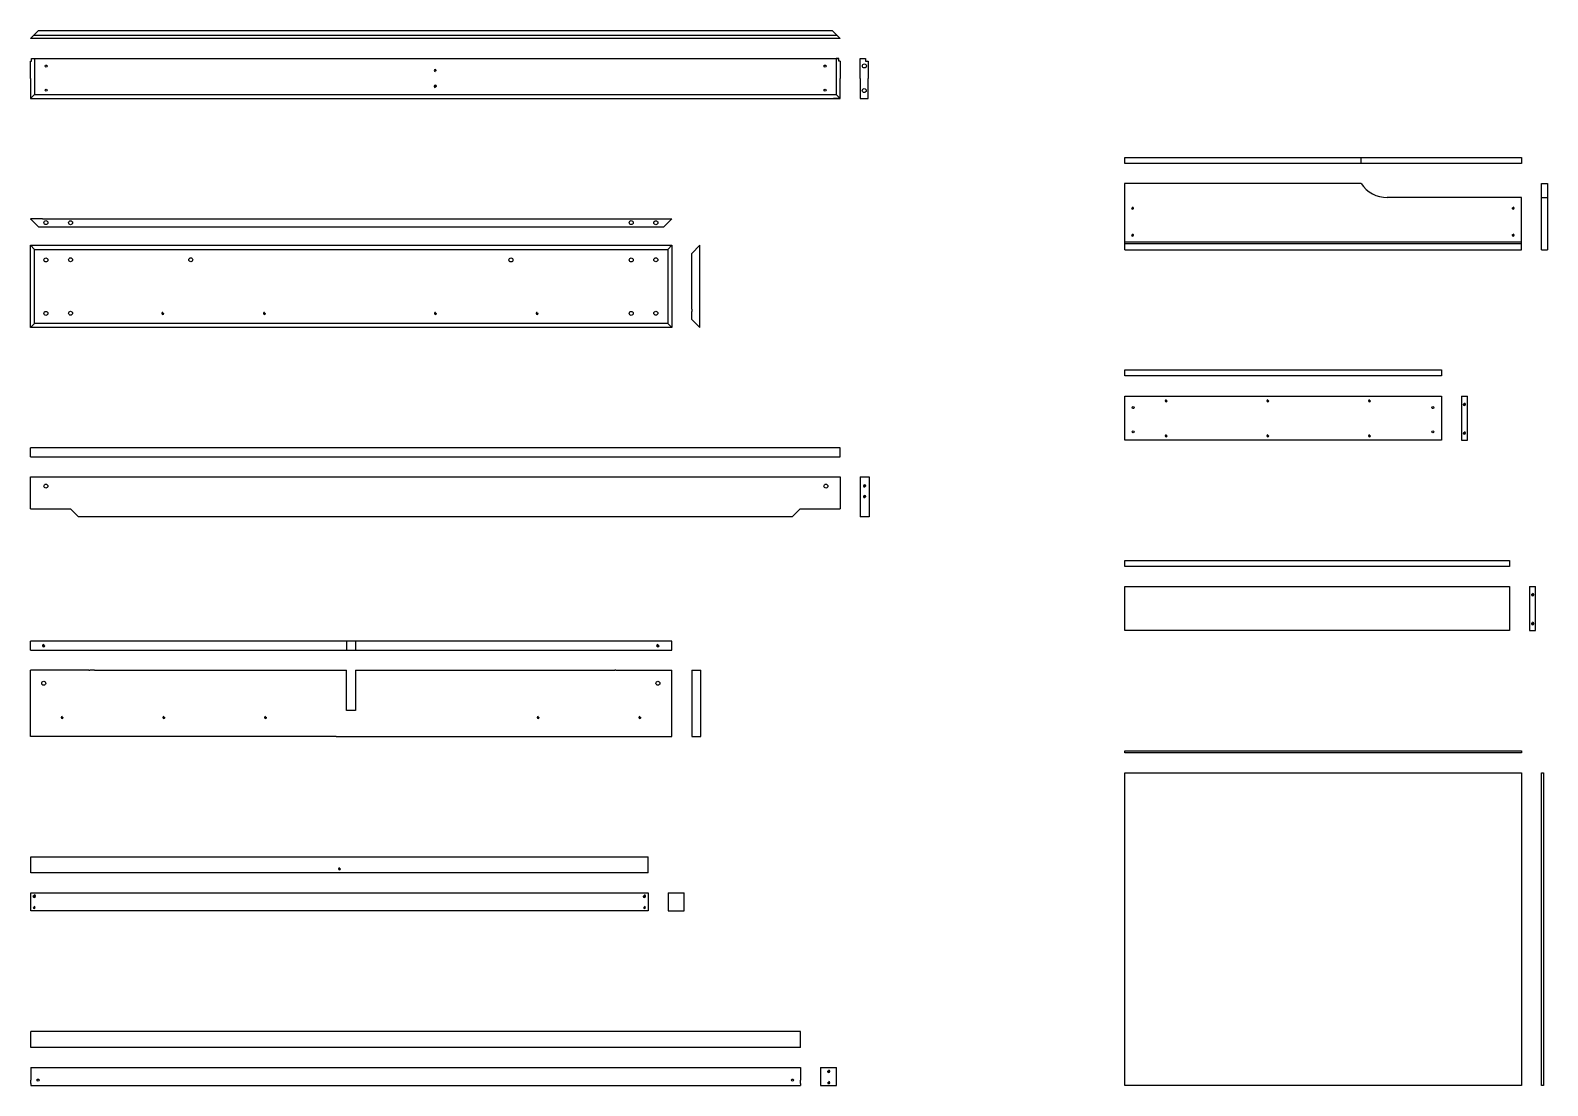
# Model space of a CAD drawing. Header units: centimetres. Extents: x -2268 to 4168, y -1681 to 1458.
# Drawn here: x 101.4 to 479.8, y -517.4 to -254.2 of the extents above; entities that cross this region are included whole.
import ezdxf

# ---------------------------------------------------------------- set-up
doc = ezdxf.new("R2010")
doc.units = ezdxf.units.CM
doc.layers.get('0').update_dxf_attribs({"color": 5})
for name, color, linetype in [('ARREDI_attrezzature', 175, 'Continuous'), ('filatura', 8, 'Continuous'), ('particolari', 6, 'Continuous')]:
    doc.layers.add(name, color=color, linetype=linetype)

# ---------------------------------------------------------------- blocks, each defined once
blk = doc.blocks.new('A$C669A1E94')
at = {"layer": 'filatura'}
blk.add_arc((0.3, 0.3), 0.3, 90, 0, dxfattribs=at)
at = {"layer": 'particolari'}
blk.add_circle((0.3, 0.3), 0.2, dxfattribs=at)

msp = doc.modelspace()

# ---------------------------------------------------------------- linework, layer by layer
for p, q in [((103.3688, -254.1864), (101.3688, -256.1864)), ((303.3688, -256.1864), (101.3688, -256.1864)), ((102.1914, -255.3638), (302.5461, -255.3638)), ((103.3688, -254.1864), (301.3688, -254.1864)), ((301.3688, -254.1864), (303.3688, -256.1864)), ((101.3688, -266.1864), (101.3688, -261.8864)), ((101.3688, -261.8864), (101.6688, -261.8864)), ((101.6688, -261.1864), (303.0688, -261.1864)), ((101.6688, -261.1864), (102.3688, -261.1864)), ((101.6688, -261.8864), (101.6688, -261.1864)), ((102.3688, -261.1864), (102.3688, -270.1864)), ((303.0688, -261.1864), (302.3688, -261.1864)), ((302.3688, -261.1864), (302.3688, -270.1864)), ((303.0688, -261.8864), (303.0688, -261.1864)), ((303.3688, -261.8864), (303.0688, -261.8864)), ((303.3688, -261.8864), (303.3688, -266.1864)), ((308.3688, -266.1864), (308.3688, -261.1864)), ((308.3688, -261.1864), (309.6688, -261.1864)), ((309.6688, -261.1864), (309.6688, -261.8864)), ((309.6688, -261.8864), (310.3688, -261.8864)), ((310.3688, -261.8864), (310.3688, -266.1864)), ((101.3688, -266.1864), (101.3688, -271.1864)), ((303.3688, -271.1864), (303.3688, -266.1864)), ((308.3688, -266.1864), (308.3688, -271.1864)), ((310.3688, -271.1864), (310.3688, -266.1864)), ((101.3688, -271.1864), (102.3688, -270.1864)), ((101.3688, -271.1864), (303.3688, -271.1864)), ((102.3688, -270.1864), (302.3688, -270.1864)), ((303.3688, -271.1864), (301.6688, -271.1864)), ((302.3688, -270.1864), (303.3688, -271.1864)), ((308.3688, -271.1864), (310.3688, -271.1864)), ((374.3405, -287.3949), (374.3405, -285.8949)), ((374.3405, -285.8949), (473.3405, -285.8949)), ((473.3405, -287.3949), (374.3405, -287.3949)), ((433.3405, -287.3949), (433.3405, -285.8949)), ((473.3405, -285.8949), (473.3405, -287.3949)), ((374.3405, -292.3949), (374.2905, -292.3949)), ((433.3405, -292.3949), (374.3405, -292.3949)), ((374.3405, -308.8949), (374.3405, -292.3949)), ((478.3405, -308.8949), (478.3405, -292.3949)), ((478.3405, -292.3949), (479.8405, -292.3949)), ((479.8405, -292.3949), (479.8405, -308.8949)), ((473.3405, -295.8949), (439.8405, -295.8949)), ((473.3405, -308.8949), (473.3405, -295.8949)), ((478.3405, -295.8949), (479.8405, -295.8949)), ((104.3688, -301.1864), (101.3688, -301.1864)), ((101.5857, -301.4033), (101.3688, -301.1864)), ((101.5857, -301.4033), (103.3688, -303.1864)), ((104.3688, -301.1864), (261.3688, -301.1864)), ((259.3688, -303.1864), (261.3688, -301.1864)), ((103.3688, -303.1864), (259.3688, -303.1864)), ((101.3688, -307.8055), (102.3688, -308.8055)), ((260.3688, -308.8055), (261.3688, -307.8055)), ((266.3688, -309.8055), (268.3688, -307.8055)), ((266.3688, -321.4055), (266.3688, -309.8055)), ((268.3688, -328.3055), (268.3688, -307.8055)), ((374.3405, -306.8949), (473.3405, -306.8949)), ((473.3405, -307.3949), (374.3405, -307.3949)), ((374.3405, -308.8949), (472.3405, -308.8949)), ((472.3405, -308.8949), (473.3405, -308.8949)), ((478.3405, -308.8949), (479.8405, -308.8949)), ((266.3688, -322.9055), (266.3688, -321.4055)), ((266.3688, -323.3055), (266.3688, -322.9055)), ((266.3688, -323.5228), (266.3688, -323.3055)), ((266.3688, -323.7228), (266.3688, -323.5228)), ((266.3688, -323.7228), (266.3688, -324.1055)), ((266.3688, -324.1055), (266.3688, -324.3055)), ((266.3688, -326.3055), (266.3688, -324.3055)), ((101.3688, -328.3055), (102.3688, -327.3055)), ((260.3688, -327.3055), (261.3688, -328.3055)), ((266.8031, -326.7398), (266.3688, -326.3055)), ((266.8031, -326.7398), (268.1518, -328.0885)), ((268.1518, -328.0885), (268.3688, -328.3055)), ((374.3405, -340.3949), (374.3405, -338.8949)), ((374.3405, -338.8949), (453.3405, -338.8949)), ((453.3405, -340.3949), (374.3405, -340.3949)), ((453.3405, -338.8949), (453.3405, -340.3949)), ((374.3405, -345.3949), (453.3405, -345.3949)), ((374.3405, -356.3949), (374.3405, -345.3949)), ((453.3405, -345.3949), (453.3405, -356.3949)), ((458.3405, -345.3949), (459.8405, -345.3949)), ((458.3405, -345.3949), (458.3405, -356.3949)), ((459.8405, -356.3949), (459.8405, -345.3949)), ((101.3688, -360.5519), (101.3688, -358.3055)), ((303.3688, -358.3055), (101.3688, -358.3055)), ((303.3688, -360.5519), (303.3688, -358.3055)), ((453.3405, -356.3949), (374.3405, -356.3949)), ((458.3405, -356.3949), (459.8405, -356.3949)), ((101.3688, -360.5519), (303.3688, -360.5519)), ((101.3688, -365.5519), (303.3688, -365.5519)), ((101.3688, -373.5519), (101.3688, -365.5519)), ((303.3688, -365.5519), (303.3688, -373.5519)), ((308.3688, -365.5519), (310.6152, -365.5519)), ((308.3688, -365.5519), (308.3688, -375.5519)), ((310.6152, -365.5519), (310.6152, -375.5519)), ((101.3688, -373.5519), (101.3688, -373.5519)), ((101.3688, -373.5519), (111.3688, -373.5519)), ((111.3688, -373.5519), (111.3688, -373.5519)), ((111.3688, -373.5519), (113.3688, -375.5519)), ((293.3688, -373.5519), (291.3688, -375.5519)), ((293.3688, -373.5519), (303.3688, -373.5519)), ((291.3688, -375.5519), (113.3688, -375.5519)), ((310.6152, -375.5519), (308.3688, -375.5519)), ((374.3405, -387.8949), (374.3405, -386.3949)), ((374.3405, -386.3949), (470.3405, -386.3949)), ((470.3405, -387.8949), (374.3405, -387.8949)), ((470.3405, -386.3949), (470.3405, -387.8949)), ((374.3405, -392.8949), (470.3405, -392.8949)), ((374.3405, -403.8949), (374.3405, -392.8949)), ((470.3405, -392.8949), (470.3405, -403.8949)), ((475.3405, -392.8949), (476.8405, -392.8949)), ((475.3405, -392.8949), (475.3405, -403.8949)), ((476.8405, -403.8949), (476.8405, -392.8949)), ((470.3405, -403.8949), (374.3405, -403.8949)), ((475.3405, -403.8949), (476.8405, -403.8949)), ((261.3688, -406.5519), (101.3688, -406.5519)), ((101.3688, -408.7983), (101.3688, -406.5519)), ((180.242, -406.5519), (180.242, -408.7983)), ((182.4884, -406.5519), (182.4884, -408.7983)), ((261.3688, -408.7983), (261.3688, -406.5519)), ((101.3688, -408.7983), (261.3688, -408.7983)), ((101.3688, -430.2983), (101.3688, -413.7983)), ((103.1688, -413.7983), (101.3688, -413.7983)), ((115.992, -413.7983), (103.1688, -413.7983)), ((115.342, -413.7983), (115.342, -413.7983)), ((115.992, -413.7983), (116.242, -413.7983)), ((116.242, -413.7983), (116.242, -413.7983)), ((117.3688, -413.7983), (116.242, -413.7983)), ((117.3688, -413.7983), (180.242, -413.7983)), ((180.242, -423.7983), (180.242, -413.7983)), ((182.4884, -413.7983), (246.4956, -413.7983)), ((182.4884, -413.7983), (182.4884, -423.7983)), ((246.4956, -413.7983), (246.4956, -413.7983)), ((246.4956, -413.7983), (247.1456, -413.7983)), ((247.3956, -413.7983), (247.1456, -413.7983)), ((247.3956, -413.7983), (260.0688, -413.7983)), ((260.0688, -413.7983), (261.3688, -413.7983)), ((261.3688, -430.2983), (261.3688, -413.7983)), ((266.3688, -413.7983), (268.615, -413.7983)), ((266.3688, -413.7983), (266.3688, -430.2983)), ((268.615, -430.2983), (268.615, -413.7983)), ((182.4884, -423.7983), (180.242, -423.7983)), ((103.0688, -430.2983), (101.3688, -430.2983)), ((117.3688, -430.2983), (103.0688, -430.2983)), ((177.6411, -430.2983), (117.3688, -430.2983)), ((177.6411, -430.2983), (178.3688, -430.2983)), ((178.3688, -430.2983), (180.492, -430.2983)), ((180.492, -430.2983), (182.7384, -430.2983)), ((182.7384, -430.2983), (184.3688, -430.2983)), ((184.3688, -430.2983), (245.3688, -430.2983)), ((245.3688, -430.2983), (260.0688, -430.2983)), ((260.0688, -430.2983), (261.3688, -430.2983)), ((266.3688, -430.2983), (268.615, -430.2983)), ((374.3405, -434.3949), (374.3405, -433.8949)), ((374.3405, -433.8949), (473.3405, -433.8949)), ((473.3405, -434.3949), (374.3405, -434.3949)), ((473.3405, -433.8949), (473.3405, -434.3949)), ((374.3405, -517.3949), (374.3405, -439.3949)), ((374.3405, -439.3949), (473.3405, -439.3949)), ((473.3405, -439.3949), (473.3405, -517.3949)), ((478.3405, -439.3949), (478.8405, -439.3949)), ((478.3405, -517.3949), (478.3405, -439.3949)), ((478.8405, -439.3949), (478.8405, -517.3949)), ((101.4654, -464.2983), (101.4654, -460.2983)), ((101.4654, -460.2983), (255.4654, -460.2983)), ((255.4654, -464.2983), (255.4654, -460.2983)), ((255.4654, -464.2983), (101.4654, -464.2983)), ((101.4654, -473.7983), (101.4654, -469.2983)), ((101.4654, -469.2983), (255.4654, -469.2983)), ((255.4654, -469.2983), (255.4654, -473.7983)), ((260.4654, -469.2983), (260.4654, -473.7983)), ((260.4654, -469.2983), (264.4654, -469.2983)), ((264.4654, -473.7983), (264.4654, -469.2983)), ((255.4654, -473.7983), (101.4654, -473.7983)), ((260.4654, -473.7983), (264.4654, -473.7983)), ((101.4654, -507.8949), (101.4654, -503.8949)), ((293.4654, -503.8949), (101.4654, -503.8949)), ((293.4654, -507.8949), (293.4654, -503.8949)), ((293.4654, -507.8949), (101.4654, -507.8949)), ((101.4654, -512.8949), (101.4654, -513.3949)), ((101.4654, -512.8949), (101.4654, -513.3949)), ((101.4654, -512.8949), (293.4654, -512.8949)), ((101.4654, -513.3949), (101.4654, -515.9949)), ((293.4654, -512.8949), (293.4654, -513.3949)), ((293.4654, -512.8949), (293.4654, -513.3949)), ((293.4654, -513.3949), (293.4654, -515.9949)), ((298.4654, -512.8949), (298.4654, -517.3949)), ((298.4654, -512.8949), (302.4654, -512.8949)), ((302.4654, -517.3949), (302.4654, -512.8949)), ((101.4654, -516.6449), (101.4654, -515.9949)), ((101.4654, -516.8949), (101.4654, -516.6449)), ((101.4654, -516.8949), (101.4654, -517.3949)), ((101.4654, -517.3949), (293.4654, -517.3949)), ((293.4654, -516.2449), (293.4654, -515.9949)), ((293.4654, -516.8949), (293.4654, -516.2449)), ((293.4654, -516.8949), (293.4654, -517.3949)), ((298.4654, -517.3949), (302.4654, -517.3949)), ((473.3405, -517.3949), (374.3405, -517.3949)), ((478.8405, -517.3949), (478.3405, -517.3949))]:
    msp.add_line(p, q)
at = {"linetype": 'Continuous'}
msp.add_line((101.5857, -301.4033), (101.4317, -301.2493), dxfattribs=at)
for points in [[(101.3688, -328.3055), (101.3688, -307.8055), (261.3688, -307.8055), (261.3688, -328.3055)], [(102.3688, -327.3055), (102.3688, -308.8055), (260.3688, -308.8055), (260.3688, -327.3055)]]:
    msp.add_lwpolyline(points, close=True)
msp.add_circle((476.0769, -394.932), 0.2)
msp.add_arc((439.9183, -287.9646), 7.9307, 213.961062, 269.437427)
at = {"layer": 'ARREDI_attrezzature', "linetype": 'Continuous'}
msp.add_line((101.4654, -430.2983), (101.3688, -430.2017), dxfattribs=at)
at = {"layer": 'filatura'}
for centre, radius, start, end in [((202.3688, -264.1864), 0.25, 90, 270), ((202.3688, -264.1864), 0.25, 0, 90), ((202.3688, -268.1864), 0.3, 0, 270), ((376.3162, -298.5572), 0.25, 180, 270), ((376.3162, -298.5572), 0.25, 270, 90), ((471.2141, -298.5572), 0.25, 180, 270), ((471.2141, -298.5572), 0.25, 270, 90), ((376.3162, -305.2495), 0.25, 180, 270), ((376.3162, -305.2495), 0.25, 270, 90), ((471.2141, -305.2495), 0.25, 180, 270), ((471.2141, -305.2495), 0.25, 270, 90), ((134.4258, -324.7737), 0.25, 90, 180), ((134.4258, -324.7737), 0.25, 180, 0), ((159.791, -324.7737), 0.25, 90, 180), ((159.791, -324.7737), 0.25, 180, 0), ((202.4302, -324.7737), 0.25, 90, 180), ((202.4302, -324.7737), 0.25, 180, 0), ((227.7954, -324.7737), 0.25, 90, 180), ((227.7954, -324.7737), 0.25, 180, 0), ((384.6788, -346.6096), 0.25, 90, 180), ((384.6788, -346.6096), 0.25, 180, 0), ((410.044, -346.6096), 0.25, 90, 180), ((410.044, -346.6096), 0.25, 180, 0), ((435.4092, -346.6096), 0.25, 90, 180), ((435.4092, -346.6096), 0.25, 180, 0), ((459.0769, -347.432), 0.3, 180, 90), ((384.6788, -355.3502), 0.25, 90, 180), ((384.6788, -355.3502), 0.25, 180, 0), ((410.044, -355.3502), 0.25, 90, 180), ((410.044, -355.3502), 0.25, 180, 0), ((435.4092, -355.3502), 0.25, 90, 180), ((435.4092, -355.3502), 0.25, 180, 0), ((459.0769, -354.632), 0.3, 180, 90), ((309.4654, -367.8611), 0.3, 0, 270), ((309.4654, -370.52), 0.3, 0, 270), ((476.0769, -394.932), 0.3, 180, 90), ((476.0769, -402.132), 0.3, 180, 90), ((109.3188, -425.5983), 0.25, 90, 180), ((109.3188, -425.5983), 0.25, 180, 0), ((134.684, -425.5983), 0.25, 90, 180), ((134.684, -425.5983), 0.25, 180, 0), ((160.0492, -425.5983), 0.25, 90, 180), ((160.0492, -425.5983), 0.25, 180, 0), ((228.0536, -425.5983), 0.25, 90, 180), ((228.0536, -425.5983), 0.25, 180, 0), ((253.4188, -425.5983), 0.25, 90, 180), ((253.4188, -425.5983), 0.25, 180, 0), ((178.4654, -463.2983), 0.25, 90, 180), ((178.4654, -463.2983), 0.25, 180, 0), ((102.3277, -470.1318), 0.3, 180, 90), ((102.3277, -472.961), 0.25, 180, 270), ((102.3277, -472.961), 0.25, 270, 90), ((254.5427, -470.1318), 0.3, 180, 90), ((254.5427, -472.961), 0.25, 180, 270), ((254.5427, -472.961), 0.25, 270, 90), ((300.5062, -513.817), 0.3, 180, 90), ((300.5062, -516.6462), 0.25, 180, 270), ((300.5062, -516.6462), 0.25, 270, 90)]:
    msp.add_arc(centre, radius, start, end, dxfattribs=at)
at = {"layer": 'particolari'}
for centre, radius in [((105.3073, -263.0846), 0.25), ((202.3688, -264.1864), 0.15), ((299.5894, -263.0846), 0.25), ((309.4149, -263.059), 0.5), ((202.3688, -268.1864), 0.2), ((309.3745, -269.2061), 0.5), ((105.3073, -269.0963), 0.25), ((299.5894, -269.0963), 0.25), ((376.3162, -298.5572), 0.15), ((471.2141, -298.5572), 0.15), ((105.2414, -302.1403), 0.5), ((111.3884, -302.1807), 0.5), ((251.2414, -302.1403), 0.5), ((257.3884, -302.1807), 0.5), ((376.3162, -305.2495), 0.15), ((471.2141, -305.2495), 0.15), ((105.2414, -311.4592), 0.5), ((111.3884, -311.4187), 0.5), ((141.3884, -311.4187), 0.5), ((221.2414, -311.4592), 0.5), ((251.2414, -311.4592), 0.5), ((257.3884, -311.4187), 0.5), ((105.2414, -324.7737), 0.5), ((111.3884, -324.7332), 0.5), ((134.4258, -324.7737), 0.15), ((159.791, -324.7737), 0.15), ((202.4302, -324.7737), 0.15), ((227.7954, -324.7737), 0.15), ((251.2414, -324.7737), 0.5), ((257.3884, -324.7332), 0.5), ((376.4313, -348.292), 0.25), ((384.6788, -346.6096), 0.15), ((410.044, -346.6096), 0.15), ((435.4092, -346.6096), 0.15), ((451.2248, -348.292), 0.25), ((459.0769, -347.432), 0.2), ((459.0769, -347.432), 0.2), ((376.4313, -354.3037), 0.25), ((384.6788, -355.3502), 0.15), ((410.044, -355.3502), 0.15), ((435.4092, -355.3502), 0.15), ((451.2248, -354.3037), 0.25), ((459.0769, -354.632), 0.2), ((459.0769, -354.632), 0.2), ((105.2414, -367.8611), 0.5), ((299.8126, -367.8611), 0.5), ((309.4654, -367.8611), 0.2), ((309.4654, -370.52), 0.2), ((476.0769, -394.932), 0.2), ((476.0769, -402.132), 0.2), ((476.0769, -402.132), 0.2), ((104.7095, -417.0289), 0.5), ((257.8945, -417.0289), 0.5), ((109.3188, -425.5983), 0.15), ((134.684, -425.5983), 0.15), ((160.0492, -425.5983), 0.15), ((228.0536, -425.5983), 0.15), ((253.4188, -425.5983), 0.15), ((178.4654, -463.2983), 0.15), ((102.3277, -470.1318), 0.2), ((102.3277, -472.961), 0.15), ((254.5427, -470.1318), 0.2), ((254.5427, -472.961), 0.15), ((300.5062, -513.817), 0.2), ((103.2863, -515.9949), 0.25), ((291.4684, -515.9949), 0.25), ((300.5062, -516.6462), 0.15)]:
    msp.add_circle(centre, radius, dxfattribs=at)

# ---------------------------------------------------------------- block references
for p in [(104.4095, -407.9763), (257.5945, -407.9763)]:
    msp.add_blockref('A$C669A1E94', p)

doc.saveas('drawing.dxf')
